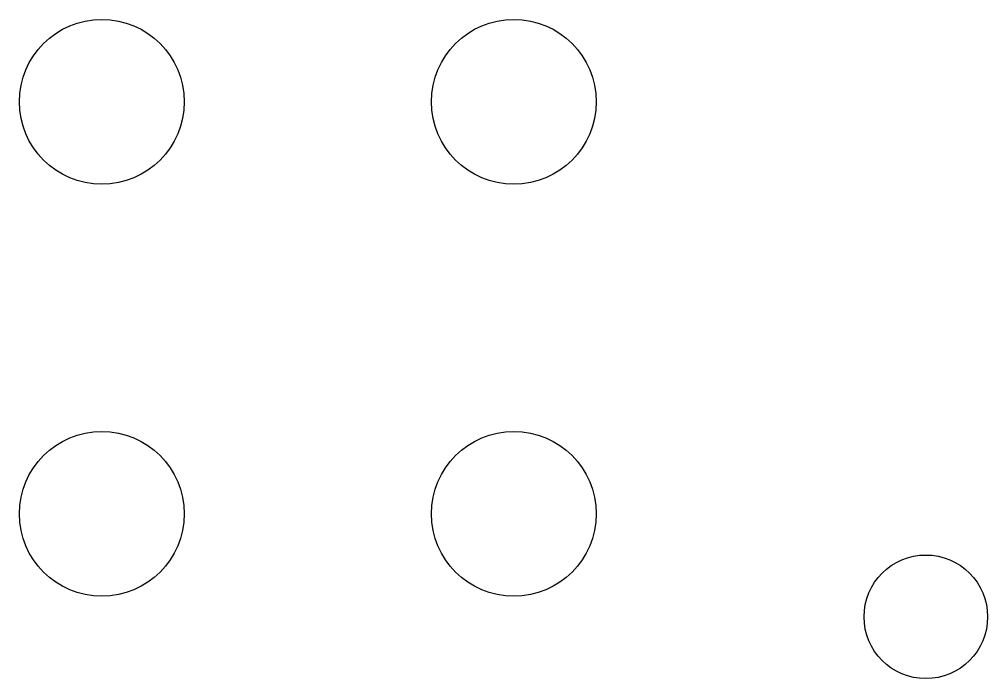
# Model space of a CAD drawing. Extents: x 0.48 to 2.43, y -7.79 to -4.85.
# Drawn here: x 1.2362 to 1.3287, y -6.8858 to -6.8228 of the extents above; entities that cross this region are included whole.
import ezdxf

# ---------------------------------------------------------------- set-up
doc = ezdxf.new("R2010")
doc.units = 0
doc.header["$MEASUREMENT"] = 0
doc.layers.add('BLACK', color=7, linetype='CONTINUOUS')

msp = doc.modelspace()

# ---------------------------------------------------------------- linework, layer by layer
at = {"layer": 'BLACK'}
for centre, radius in [((1.24409, -6.83071), 0.007874), ((1.28346, -6.83071), 0.007874), ((1.24409, -6.87008), 0.007874), ((1.28346, -6.87008), 0.007874), ((1.32283, -6.87992), 0.005906)]:
    msp.add_circle(centre, radius, dxfattribs=at)

doc.saveas('drawing.dxf')
